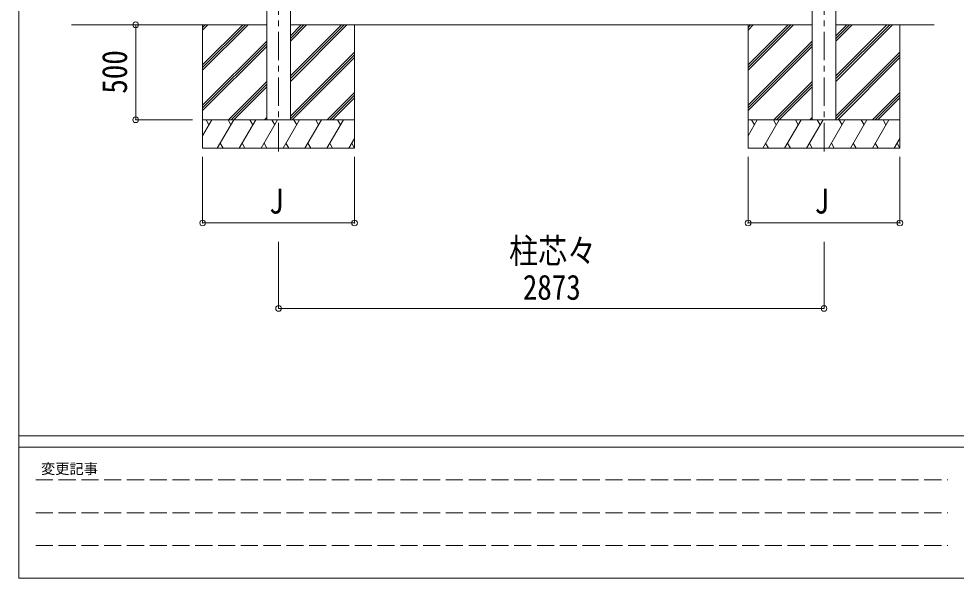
# Model space of a CAD drawing. Units: millimetres at full size, sheet at 1:30. Extents: x -8432 to 8432, y -5820 to 5820.
# Drawn here: x -8432 to -3494, y -5820 to -2873 of the extents above; entities that cross this region are included whole.
import ezdxf
from ezdxf.enums import TextEntityAlignment as Align

# ---------------------------------------------------------------- set-up
doc = ezdxf.new("R2010")
doc.units = ezdxf.units.MM
doc.header["$LTSCALE"] = 30
doc.header["$PDMODE"] = 32
doc.header["$PDSIZE"] = 30
doc.linetypes.add('CHAIN1', pattern=[8, 5, -1, 1, -1])
doc.linetypes.add('DASHED3', pattern=[4, 3, -1])
for name, color, linetype, lineweight in [('0-3_ELV2', 7, 'Continuous', 9), ('0-6_OTH_LINE', 7, 'Continuous', 9), ('F-0_240', 7, 'Continuous', 9)]:
    doc.layers.add(name, color=color, linetype=linetype, lineweight=lineweight)
doc.styles.add('ＭＳ ゴシック', font='')
doc.styles.get('ＭＳ ゴシック').set_extended_font_data('MS Gothic')

msp = doc.modelspace()

# ---------------------------------------------------------------- linework, layer by layer
at = {"layer": '0-3_ELV2', "color": 4}
for p, q in [((-7125.91, -550.45), (-7125.91, -3405.45)), ((-7000.91, -3405.45), (-7000.91, -550.45)), ((-4252.91, -3405.45), (-4252.91, -550.45)), ((-4127.91, -550.45), (-4127.91, -3405.45))]:
    msp.add_line(p, q, dxfattribs=at)
at = {"layer": '0-3_ELV2', "color": 5, "linetype": 'CHAIN1'}
for p, q in [((-4190.41, -3571.98), (-4190.41, -581.42)), ((-7063.41, -3571.98), (-7063.41, -659.89))]:
    msp.add_line(p, q, dxfattribs=at)
at = {"layer": '0-3_ELV2'}
for p, q in [((-7125.91, -2905.45), (-8153.6, -2905.45)), ((-7463.41, -2905.45), (-7463.41, -3555.45)), ((-7463.41, -3116.68), (-7252.18, -2905.45)), ((-7463.41, -3130.82), (-7238.03, -2905.45)), ((-7463.41, -3144.97), (-7223.89, -2905.45)), ((-7463.41, -2932.84), (-7436.02, -2905.45)), ((-7463.41, -2918.69), (-7450.17, -2905.45)), ((-4252.91, -2905.45), (-7000.91, -2905.45)), ((-7000.91, -3202.97), (-6703.39, -2905.45)), ((-7000.91, -3174.68), (-6731.68, -2905.45)), ((-7000.91, -3188.82), (-6717.53, -2905.45)), ((-7000.91, -2990.84), (-6915.52, -2905.45)), ((-7000.91, -2976.69), (-6929.67, -2905.45)), ((-7000.91, -2962.55), (-6943.81, -2905.45)), ((-6663.41, -2905.45), (-6663.41, -3555.45)), ((-4590.41, -2905.45), (-4590.41, -3555.45)), ((-4590.41, -3116.68), (-4379.18, -2905.45)), ((-4590.41, -3130.82), (-4365.03, -2905.45)), ((-4590.41, -3144.97), (-4350.89, -2905.45)), ((-4590.41, -2932.84), (-4563.02, -2905.45)), ((-4590.41, -2918.69), (-4577.17, -2905.45)), ((-3610.47, -2905.45), (-4127.91, -2905.45)), ((-4127.91, -3202.97), (-3830.39, -2905.45)), ((-4127.91, -3174.68), (-3858.68, -2905.45)), ((-4127.91, -3188.82), (-3844.53, -2905.45)), ((-4127.91, -2990.84), (-4042.52, -2905.45)), ((-4127.91, -2976.69), (-4056.67, -2905.45)), ((-4127.91, -2962.55), (-4070.81, -2905.45)), ((-3790.41, -2905.45), (-3790.41, -3555.45)), ((-7463.41, -3328.81), (-7125.91, -2991.32)), ((-7463.41, -3342.96), (-7125.91, -3005.46)), ((-4590.41, -3328.81), (-4252.91, -2991.32)), ((-4590.41, -3342.96), (-4252.91, -3005.46)), ((-7463.41, -3357.1), (-7125.91, -3019.6)), ((-7000.91, -3386.81), (-6663.41, -3049.32)), ((-4590.41, -3357.1), (-4252.91, -3019.6)), ((-4127.91, -3386.81), (-3790.41, -3049.32)), ((-7000.91, -3400.96), (-6663.41, -3063.46)), ((-6991.26, -3405.45), (-6663.41, -3077.6)), ((-4127.91, -3400.96), (-3790.41, -3063.46)), ((-4118.26, -3405.45), (-3790.41, -3077.6)), ((-7327.92, -3405.45), (-7125.91, -3203.45)), ((-4454.92, -3405.45), (-4252.91, -3203.45)), ((-7313.77, -3405.45), (-7125.91, -3217.59)), ((-7299.63, -3405.45), (-7125.91, -3231.73)), ((-4440.77, -3405.45), (-4252.91, -3217.59)), ((-4426.63, -3405.45), (-4252.91, -3231.73)), ((-6807.42, -3405.45), (-6663.41, -3261.45)), ((-6793.27, -3405.45), (-6663.41, -3275.59)), ((-6779.13, -3405.45), (-6663.41, -3289.73)), ((-3934.42, -3405.45), (-3790.41, -3261.45)), ((-3920.27, -3405.45), (-3790.41, -3275.59)), ((-3906.13, -3405.45), (-3790.41, -3289.73)), ((-6663.41, -3405.45), (-7463.41, -3405.45)), ((-7463.41, -3489.29), (-7415.01, -3405.45)), ((-7430.01, -3431.44), (-7445.01, -3405.45)), ((-7386.14, -3555.45), (-7299.54, -3405.45)), ((-7314.54, -3431.44), (-7329.54, -3405.45)), ((-7270.67, -3555.45), (-7184.07, -3405.45)), ((-7199.07, -3431.44), (-7214.07, -3405.45)), ((-7155.2, -3555.45), (-7068.6, -3405.45)), ((-7137.5, -3405.45), (-7125.91, -3393.86)), ((-7083.6, -3431.44), (-7098.6, -3405.45)), ((-7039.73, -3555.45), (-6953.13, -3405.45)), ((-6968.13, -3431.44), (-6983.13, -3405.45)), ((-6924.26, -3555.45), (-6837.66, -3405.45)), ((-6867.66, -3405.45), (-6852.66, -3431.44)), ((-6808.79, -3555.45), (-6722.19, -3405.45)), ((-6737.19, -3431.44), (-6752.19, -3405.45)), ((-3790.41, -3405.45), (-4590.41, -3405.45)), ((-4590.41, -3489.29), (-4542.01, -3405.45)), ((-4557.01, -3431.44), (-4572.01, -3405.45)), ((-4513.14, -3555.45), (-4426.54, -3405.45)), ((-4441.54, -3431.44), (-4456.54, -3405.45)), ((-4397.67, -3555.45), (-4311.07, -3405.45)), ((-4326.07, -3431.44), (-4341.07, -3405.45)), ((-4282.2, -3555.45), (-4195.6, -3405.45)), ((-4264.5, -3405.45), (-4252.91, -3393.86)), ((-4210.6, -3431.44), (-4225.6, -3405.45)), ((-4166.73, -3555.45), (-4080.13, -3405.45)), ((-4095.13, -3431.44), (-4110.13, -3405.45)), ((-4051.26, -3555.45), (-3964.66, -3405.45)), ((-3994.66, -3405.45), (-3979.66, -3431.44)), ((-3935.79, -3555.45), (-3849.19, -3405.45)), ((-3864.19, -3431.44), (-3879.19, -3405.45)), ((-6693.32, -3555.45), (-6663.41, -3503.64)), ((-3820.32, -3555.45), (-3790.41, -3503.64)), ((-7463.41, -3555.45), (-6663.41, -3555.45)), ((-7371.14, -3529.48), (-7356.14, -3555.45)), ((-7255.67, -3529.47), (-7240.67, -3555.45)), ((-7140.2, -3529.47), (-7125.2, -3555.45)), ((-7024.73, -3529.48), (-7009.73, -3555.45)), ((-6909.26, -3529.48), (-6894.26, -3555.45)), ((-6793.79, -3529.48), (-6778.79, -3555.45)), ((-6678.32, -3529.48), (-6663.41, -3555.31)), ((-4590.41, -3555.45), (-3790.41, -3555.45)), ((-4498.14, -3529.48), (-4483.14, -3555.45)), ((-4382.67, -3529.47), (-4367.67, -3555.45)), ((-4267.2, -3529.47), (-4252.2, -3555.45)), ((-4151.73, -3529.48), (-4136.73, -3555.45)), ((-4036.26, -3529.48), (-4021.26, -3555.45)), ((-3920.79, -3529.48), (-3905.79, -3555.45)), ((-3805.32, -3529.48), (-3790.41, -3555.31))]:
    msp.add_line(p, q, dxfattribs=at)
at = {"layer": '0-3_ELV2', "color": 6}
for p, q in [((-7816.18, -2905.45), (-7517.18, -2905.45)), ((-7816.18, -3405.45), (-7816.18, -2905.45)), ((-7816.18, -3405.45), (-7517.18, -3405.45)), ((-7463.41, -3948.99), (-7463.41, -3599.99)), ((-6663.41, -3948.99), (-6663.41, -3599.99)), ((-4590.41, -3948.99), (-4590.41, -3599.99)), ((-3790.41, -3948.99), (-3790.41, -3599.99)), ((-7463.41, -3948.99), (-6663.41, -3948.99)), ((-3790.41, -3948.99), (-4590.41, -3948.99)), ((-7063.41, -4398.99), (-7063.41, -4048.99)), ((-4190.41, -4398.99), (-4190.41, -4048.99)), ((-7063.41, -4398.99), (-4190.41, -4398.99))]:
    msp.add_line(p, q, dxfattribs=at)
for p in [(-7816.18, -2905.45), (-7816.18, -3405.45), (-7463.41, -3948.99), (-6663.41, -3948.99), (-4590.41, -3948.99), (-3790.41, -3948.99), (-7063.41, -4398.99), (-4190.41, -4398.99)]:
    msp.add_point(p, dxfattribs=at)
at = {"layer": 'F-0_240', "color": 5}
for p, q in [((-8432.06, 5820), (-8432.06, -5820)), ((-8432.06, -5070), (8007.94, -5070)), ((-8432.06, -5130), (5341.19, -5130)), ((-8432.06, -5820), (8007.94, -5820))]:
    msp.add_line(p, q, dxfattribs=at)
at = {"layer": 'F-0_240', "color": 4, "linetype": 'DASHED3'}
for p, q in [((-8342.06, -5302.5), (-3538.82, -5302.5)), ((-8342.06, -5475), (-3538.82, -5475)), ((-8342.06, -5647.5), (-3538.82, -5647.5))]:
    msp.add_line(p, q, dxfattribs=at)

# ---------------------------------------------------------------- texts
at = {"layer": '0-3_ELV2', "style": 'ＭＳ ゴシック', "width": 0.85}
msp.add_text('500', height=132, rotation=90, dxfattribs=at).set_placement((-7822.18, -3267.95), align=Align.BOTTOM_LEFT)
for s, p in [('J', (-7113.41, -3938.99)), ('J', (-4240.41, -3938.99)), ('2873', (-5776.91, -4392.99))]:
    msp.add_text(s, height=132, dxfattribs=at).set_placement(p, align=Align.BOTTOM_LEFT)
at = {"layer": '0-6_OTH_LINE', "style": 'ＭＳ ゴシック', "width": 0.85}
msp.add_text('柱芯々', height=132, dxfattribs=at).set_placement((-5849.32, -4201.5), align=Align.BOTTOM_LEFT)
at = {"layer": 'F-0_240', "style": 'ＭＳ ゴシック'}
msp.add_text('変更記事', height=54.99, dxfattribs=at).set_placement((-8314.83, -5287.5), align=Align.BOTTOM_LEFT)

doc.saveas('drawing.dxf')
